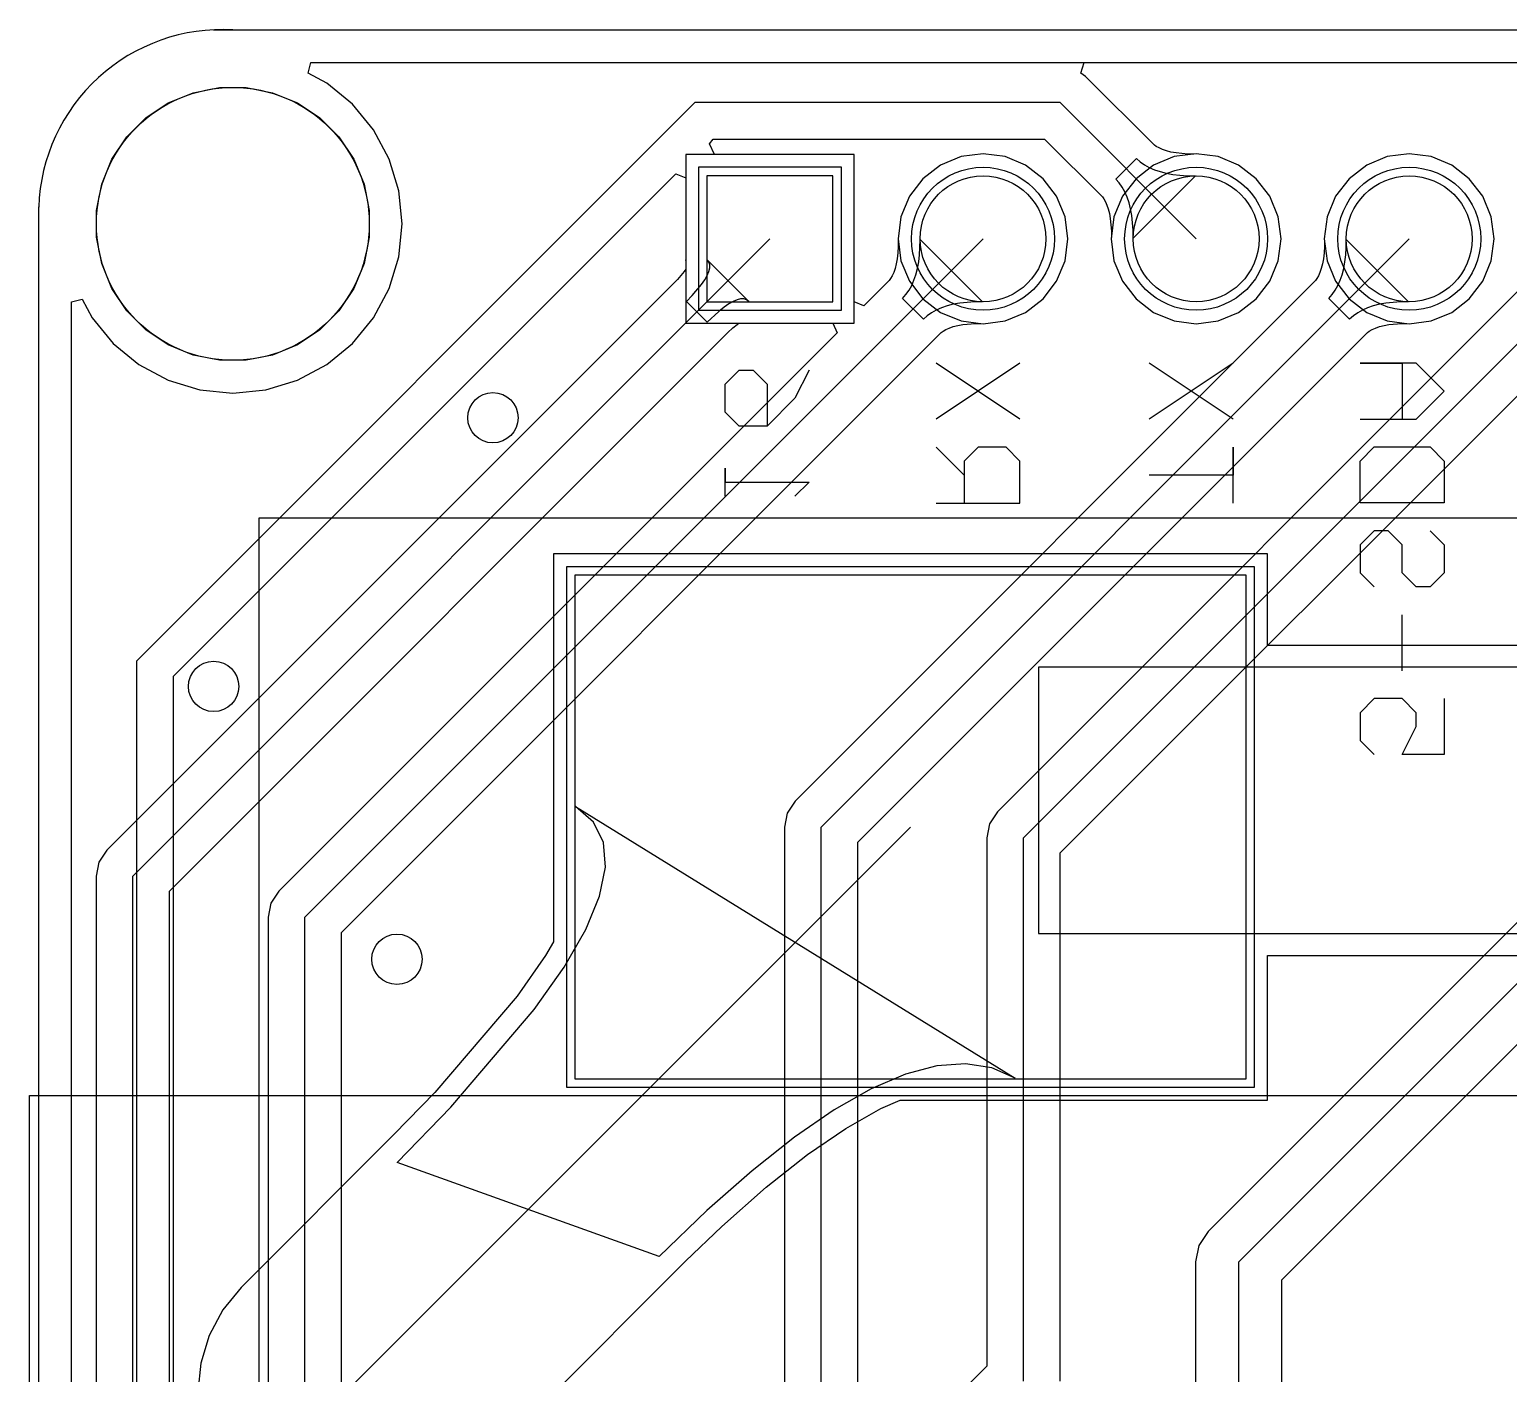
# Model space of a CAD drawing. Header units: millimetres. Extents: x 73 to 121, y 30 to 140.
# Drawn here: x 77.13 to 94.76, y 123.54 to 139.55 of the extents above; entities that cross this region are included whole.
import ezdxf

# ---------------------------------------------------------------- set-up
doc = ezdxf.new("R2010")
doc.units = ezdxf.units.MM
for name, color, linetype in [('BottomLayer', 5, 'Continuous'), ('BottomOverlay', 54, 'Continuous'), ('BottomPaste', 16, 'Continuous'), ('BottomSolder', 6, 'Continuous'), ('KeepOutLayer', 6, 'Continuous'), ('MultiLayer', 9, 'Continuous'), ('TopLayer', 1, 'Continuous'), ('TopOverlay', 2, 'Continuous'), ('TopSolder', 216, 'Continuous')]:
    doc.layers.add(name, color=color, linetype=linetype)

# ---------------------------------------------------------------- blocks, each defined once
blk = doc.blocks.new('SSH1106_58')
at = {"layer": 'TopOverlay'}
for p, q in [((-14.561, 23.248), (20.039, 23.248)), ((-14.561, 0), (-14.561, 23.248))]:
    blk.add_line(p, q, dxfattribs=at)
blk = doc.blocks.new('18650____________B_71')
at = {"layer": 'BottomLayer'}
for p, q in [((-6.669, 16.51), (-6.669, 8.51)), ((-0.669, 16.51), (-6.669, 16.51)), ((-0.669, 8.51), (-0.669, 16.51)), ((-6.669, 8.51), (-0.669, 8.51))]:
    blk.add_line(p, q, dxfattribs=at)
at = {"layer": 'BottomOverlay'}
for p, q in [((-0.469, 2.01), (-0.469, 23.01)), ((76.531, 2.01), (-0.469, 2.01))]:
    blk.add_line(p, q, dxfattribs=at)
at = {"layer": 'BottomPaste'}
for p, q in [((-6.669, 16.51), (-6.669, 8.51)), ((-0.669, 16.51), (-6.669, 16.51)), ((-0.669, 8.51), (-0.669, 16.51)), ((-6.669, 8.51), (-0.669, 8.51))]:
    blk.add_line(p, q, dxfattribs=at)
at = {"layer": 'BottomSolder'}
for p, q in [((-6.771, 16.611), (-6.771, 8.408)), ((-0.568, 16.611), (-6.771, 16.611)), ((-0.568, 8.408), (-0.568, 16.611)), ((-6.771, 8.408), (-0.568, 8.408))]:
    blk.add_line(p, q, dxfattribs=at)
blk = doc.blocks.new('HDR1X10_72')
at = {"layer": 'BottomLayer'}
for p, q in [((-0.75, 0.75), (-0.75, -0.75)), ((0.75, 0.75), (-0.75, 0.75)), ((0.75, -0.75), (0.75, 0.75)), ((-0.75, -0.75), (0.75, -0.75))]:
    blk.add_line(p, q, dxfattribs=at)
for centre in [(2.54, 0), (5.08, 0), (7.62, 0)]:
    blk.add_circle(centre, 0.75, dxfattribs=at)
at = {"layer": 'BottomSolder'}
for p, q in [((-0.852, 0.852), (-0.852, -0.852)), ((0.852, 0.852), (-0.852, 0.852)), ((0.852, -0.852), (0.852, 0.852)), ((-0.852, -0.852), (0.852, -0.852))]:
    blk.add_line(p, q, dxfattribs=at)
for centre in [(2.54, 0), (5.08, 0), (7.62, 0)]:
    blk.add_circle(centre, 0.852, dxfattribs=at)
at = {"layer": 'MultiLayer'}
for p, q in [((-0.75, 0.75), (-0.75, -0.75)), ((0.75, 0.75), (-0.75, 0.75)), ((0.75, -0.75), (0.75, 0.75)), ((-0.75, -0.75), (0.75, -0.75))]:
    blk.add_line(p, q, dxfattribs=at)
for centre in [(2.54, 0), (5.08, 0), (7.62, 0)]:
    blk.add_circle(centre, 0.75, dxfattribs=at)
at = {"layer": 'TopLayer'}
for p, q in [((-0.75, 0.75), (-0.75, -0.75)), ((0.75, 0.75), (-0.75, 0.75)), ((0.75, -0.75), (0.75, 0.75)), ((-0.75, -0.75), (0.75, -0.75))]:
    blk.add_line(p, q, dxfattribs=at)
for centre in [(2.54, 0), (5.08, 0), (7.62, 0)]:
    blk.add_circle(centre, 0.75, dxfattribs=at)
at = {"layer": 'TopSolder'}
for p, q in [((-0.852, 0.852), (-0.852, -0.852)), ((0.852, 0.852), (-0.852, 0.852)), ((0.852, -0.852), (0.852, 0.852)), ((-0.852, -0.852), (0.852, -0.852))]:
    blk.add_line(p, q, dxfattribs=at)
for centre in [(2.54, 0), (5.08, 0), (7.62, 0)]:
    blk.add_circle(centre, 0.852, dxfattribs=at)

msp = doc.modelspace()

# ---------------------------------------------------------------- linework, layer by layer
at = {"layer": 'BottomLayer'}
for p, q in [((80.45, 139.032), (80.481, 139.159)), ((80.481, 139.159), (113.879, 139.159)), ((80.673, 138.913), (80.45, 139.032)), ((80.979, 138.662), (80.673, 138.913)), ((81.229, 138.356), (80.979, 138.662)), ((81.416, 138.008), (81.229, 138.356)), ((86.958, 138.062), (84.95, 138.062)), ((84.95, 138.062), (84.95, 136.816)), ((86.958, 136.054), (86.958, 138.062)), ((88.232, 138.037), (87.987, 137.935)), ((88.494, 138.071), (88.232, 138.037)), ((88.756, 138.037), (88.494, 138.071)), ((89, 137.935), (88.756, 138.037)), ((90.772, 138.037), (90.527, 137.935)), ((91.034, 138.071), (90.772, 138.037)), ((91.296, 138.037), (91.034, 138.071)), ((91.54, 137.935), (91.296, 138.037)), ((93.312, 138.037), (93.067, 137.935)), ((93.574, 138.071), (93.312, 138.037)), ((93.836, 138.037), (93.574, 138.071)), ((94.08, 137.935), (93.836, 138.037)), ((81.53, 137.63), (81.416, 138.008)), ((87.987, 137.935), (87.778, 137.774)), ((89.21, 137.774), (89, 137.935)), ((90.527, 137.935), (90.318, 137.774)), ((91.75, 137.774), (91.54, 137.935)), ((93.067, 137.935), (92.858, 137.774)), ((94.29, 137.774), (94.08, 137.935)), ((87.778, 137.774), (87.617, 137.565)), ((89.371, 137.565), (89.21, 137.774)), ((90.318, 137.774), (90.157, 137.565)), ((91.911, 137.565), (91.75, 137.774)), ((92.858, 137.774), (92.697, 137.565)), ((94.451, 137.565), (94.29, 137.774)), ((81.569, 137.236), (81.53, 137.63)), ((87.617, 137.565), (87.515, 137.32)), ((89.472, 137.32), (89.371, 137.565)), ((90.157, 137.565), (90.055, 137.32)), ((92.012, 137.32), (91.911, 137.565)), ((92.697, 137.565), (92.595, 137.32)), ((94.552, 137.32), (94.451, 137.565)), ((87.515, 137.32), (87.481, 137.058)), ((89.506, 137.058), (89.472, 137.32)), ((90.055, 137.32), (90.021, 137.058)), ((92.046, 137.058), (92.012, 137.32)), ((92.595, 137.32), (92.561, 137.058)), ((94.586, 137.058), (94.552, 137.32)), ((81.53, 136.843), (81.569, 137.236)), ((78.359, 129.464), (85.954, 137.058)), ((87.481, 137.058), (87.515, 136.796)), ((89.472, 136.796), (89.506, 137.058)), ((90.021, 137.058), (90.055, 136.796)), ((92.012, 136.796), (92.046, 137.058)), ((92.561, 137.058), (92.595, 136.796)), ((94.552, 136.796), (94.586, 137.058)), ((81.416, 136.465), (81.53, 136.843)), ((84.95, 136.816), (84.948, 136.806)), ((84.948, 136.806), (84.95, 136.797)), ((84.95, 136.797), (84.95, 136.696)), ((85.226, 136.779), (85.207, 136.806)), ((85.207, 136.806), (85.702, 136.311)), ((87.515, 136.796), (87.617, 136.552)), ((89.371, 136.552), (89.472, 136.796)), ((90.055, 136.796), (90.157, 136.552)), ((91.911, 136.552), (92.012, 136.796)), ((92.595, 136.796), (92.697, 136.552)), ((94.451, 136.552), (94.552, 136.796)), ((84.932, 136.67), (84.851, 136.574)), ((84.95, 136.696), (84.932, 136.67)), ((85.177, 136.569), (85.207, 136.621)), ((85.207, 136.621), (85.226, 136.668)), ((85.236, 136.747), (85.226, 136.779)), ((85.226, 136.668), (85.236, 136.71)), ((85.236, 136.71), (85.236, 136.747)), ((84.851, 136.574), (78.05, 129.773)), ((81.229, 136.116), (81.416, 136.465)), ((85.028, 136.383), (85.137, 136.512)), ((85.137, 136.512), (85.177, 136.569)), ((87.617, 136.552), (87.778, 136.342)), ((89.21, 136.342), (89.371, 136.552)), ((90.157, 136.552), (90.318, 136.342)), ((91.75, 136.342), (91.911, 136.552)), ((92.697, 136.552), (92.858, 136.342)), ((94.29, 136.342), (94.451, 136.552)), ((77.63, 136.308), (77.757, 136.339)), ((77.63, 30.335), (77.63, 136.308)), ((77.757, 136.339), (77.876, 136.116)), ((84.959, 136.311), (85.028, 136.383)), ((85.207, 136.064), (84.959, 136.311)), ((85.464, 136.282), (85.407, 136.242)), ((85.516, 136.311), (85.464, 136.282)), ((85.563, 136.331), (85.516, 136.311)), ((85.605, 136.341), (85.563, 136.331)), ((85.642, 136.341), (85.605, 136.341)), ((85.674, 136.331), (85.642, 136.341)), ((85.702, 136.311), (85.674, 136.331)), ((87.778, 136.342), (87.987, 136.181)), ((89, 136.181), (89.21, 136.342)), ((90.318, 136.342), (90.527, 136.181)), ((91.54, 136.181), (91.75, 136.342)), ((92.858, 136.342), (93.067, 136.181)), ((94.08, 136.181), (94.29, 136.342)), ((77.876, 136.116), (78.127, 135.81)), ((80.979, 135.81), (81.229, 136.116)), ((85.345, 136.193), (85.207, 136.064)), ((85.407, 136.242), (85.345, 136.193)), ((87.987, 136.181), (88.232, 136.08)), ((88.232, 136.08), (88.494, 136.046)), ((88.494, 136.046), (88.756, 136.08)), ((88.756, 136.08), (89, 136.181)), ((90.527, 136.181), (90.772, 136.08)), ((90.772, 136.08), (91.034, 136.046)), ((91.034, 136.046), (91.296, 136.08)), ((91.296, 136.08), (91.54, 136.181)), ((93.067, 136.181), (93.312, 136.08)), ((93.312, 136.08), (93.574, 136.046)), ((93.574, 136.046), (93.836, 136.08)), ((93.836, 136.08), (94.08, 136.181)), ((78.796, 129.283), (85.454, 135.94)), ((85.454, 135.94), (85.514, 135.996)), ((85.514, 135.996), (85.562, 136.035)), ((85.562, 136.035), (85.591, 136.054)), ((85.591, 136.054), (85.692, 136.054)), ((85.692, 136.054), (85.702, 136.052)), ((85.702, 136.052), (85.711, 136.054)), ((85.711, 136.054), (86.958, 136.054)), ((78.127, 135.81), (78.433, 135.56)), ((80.673, 135.56), (80.979, 135.81)), ((78.433, 135.56), (78.781, 135.373)), ((80.324, 135.373), (80.673, 135.56)), ((78.781, 135.373), (79.159, 135.259)), ((79.946, 135.259), (80.324, 135.373)), ((79.159, 135.259), (79.553, 135.22)), ((79.553, 135.22), (79.946, 135.259)), ((91.884, 133.302), (83.376, 133.302)), ((83.376, 133.302), (83.376, 128.682)), ((91.884, 132.212), (91.884, 133.302)), ((102.382, 132.212), (91.884, 132.212)), ((89.154, 131.953), (89.154, 128.778)), ((108.458, 131.953), (89.154, 131.953)), ((83.85, 130.106), (83.636, 130.294)), ((83.636, 130.294), (88.876, 127.054)), ((83.97, 129.865), (83.85, 130.106)), ((80.899, 123.317), (87.63, 130.048)), ((78.05, 129.773), (77.955, 129.631)), ((83.995, 129.572), (83.97, 129.865)), ((77.955, 129.631), (77.922, 129.464)), ((83.924, 129.226), (83.995, 129.572)), ((77.922, 129.464), (77.922, 84.607)), ((78.359, 84.607), (78.359, 129.464)), ((78.796, 84.789), (78.796, 129.283)), ((83.759, 128.828), (83.924, 129.226)), ((83.376, 128.682), (83.281, 128.517)), ((83.5, 128.378), (83.759, 128.828)), ((89.154, 128.778), (108.458, 128.778)), ((83.281, 128.517), (82.94, 128.034)), ((91.884, 126.794), (91.884, 128.519)), ((91.884, 128.519), (102.382, 128.519)), ((83.145, 127.875), (83.5, 128.378)), ((82.94, 128.034), (81.959, 126.886)), ((82.151, 126.711), (83.145, 127.875)), ((87.569, 127.103), (87.161, 126.928)), ((87.944, 127.203), (87.569, 127.103)), ((88.287, 127.228), (87.944, 127.203)), ((88.598, 127.179), (88.287, 127.228)), ((88.876, 127.054), (88.598, 127.179)), ((87.161, 126.928), (86.72, 126.678)), ((81.959, 126.886), (81.477, 126.388)), ((87.276, 126.695), (87.506, 126.794)), ((87.506, 126.794), (91.884, 126.794)), ((81.512, 126.051), (82.151, 126.711)), ((86.72, 126.678), (86.247, 126.353)), ((86.857, 126.458), (87.276, 126.695)), ((81.477, 126.388), (79.653, 124.563)), ((86.401, 126.145), (86.857, 126.458)), ((86.247, 126.353), (85.742, 125.953)), ((84.633, 124.93), (81.512, 126.051)), ((85.908, 125.755), (86.401, 126.145)), ((85.742, 125.953), (85.204, 125.479)), ((85.379, 125.289), (85.908, 125.755)), ((85.204, 125.479), (84.633, 124.93)), ((84.948, 124.874), (85.379, 125.289)), ((82.661, 122.587), (84.948, 124.874)), ((79.653, 124.563), (79.434, 124.296)), ((79.434, 124.296), (79.271, 123.991)), ((79.271, 123.991), (79.17, 123.661)), ((79.17, 123.661), (79.137, 123.317))]:
    msp.add_line(p, q, dxfattribs=at)
for centre in [(82.652, 134.925), (79.324, 131.724), (81.509, 128.473)]:
    msp.add_circle(centre, 0.3, dxfattribs=at)
at = {"layer": 'BottomOverlay'}
for p, q in [((88.934, 134.908), (87.935, 135.575)), ((88.934, 135.575), (87.935, 134.908)), ((91.474, 134.908), (90.475, 135.575)), ((91.474, 135.575), (90.475, 134.908)), ((93.656, 135.577), (92.989, 135.577)), ((92.989, 135.577), (93.489, 135.577)), ((93.489, 135.577), (93.489, 134.91)), ((93.989, 135.244), (93.656, 135.577)), ((85.42, 135.325), (85.587, 135.492)), ((85.587, 135.492), (85.753, 135.492)), ((85.753, 135.492), (85.92, 135.325)), ((86.42, 135.492), (86.253, 135.158)), ((85.42, 134.992), (85.42, 135.325)), ((85.92, 135.325), (85.92, 134.825)), ((93.656, 134.91), (93.989, 135.244)), ((86.253, 135.158), (85.92, 134.825)), ((85.587, 134.825), (85.42, 134.992)), ((92.989, 134.91), (93.656, 134.91)), ((85.92, 134.825), (85.587, 134.825)), ((88.268, 134.242), (87.935, 134.575)), ((88.435, 134.575), (88.268, 134.409)), ((88.768, 134.575), (88.435, 134.575)), ((88.934, 134.409), (88.768, 134.575)), ((91.474, 133.909), (91.474, 134.575)), ((91.474, 134.575), (91.474, 134.242)), ((92.989, 134.41), (93.156, 134.577)), ((93.156, 134.577), (93.822, 134.577)), ((93.822, 134.577), (93.989, 134.41)), ((85.42, 133.992), (85.42, 134.325)), ((85.42, 134.325), (85.42, 134.159)), ((88.268, 134.409), (88.268, 133.909)), ((88.934, 133.909), (88.934, 134.409)), ((92.989, 133.911), (92.989, 134.41)), ((93.989, 134.41), (93.989, 133.911)), ((85.42, 134.159), (86.42, 134.159)), ((86.42, 134.159), (86.253, 133.992)), ((91.474, 134.242), (90.475, 134.242)), ((87.935, 133.909), (88.934, 133.909)), ((93.989, 133.911), (92.989, 133.911)), ((93.156, 133.577), (92.989, 133.411)), ((93.323, 133.577), (93.156, 133.577)), ((93.489, 133.411), (93.323, 133.577)), ((93.822, 133.577), (93.989, 133.411)), ((92.989, 133.411), (92.989, 133.078)), ((93.489, 133.078), (93.489, 133.411)), ((93.989, 133.411), (93.989, 133.078)), ((92.989, 133.078), (93.156, 132.911)), ((93.656, 132.911), (93.489, 133.078)), ((93.822, 132.911), (93.656, 132.911)), ((93.989, 133.078), (93.822, 132.911)), ((93.489, 131.911), (93.489, 132.578)), ((93.156, 131.578), (92.989, 131.411)), ((93.489, 131.578), (93.156, 131.578)), ((93.656, 131.411), (93.489, 131.578)), ((93.989, 131.578), (93.989, 130.912)), ((92.989, 131.411), (92.989, 131.078)), ((93.656, 131.245), (93.656, 131.411)), ((93.489, 130.912), (93.656, 131.245)), ((92.989, 131.078), (93.156, 130.912)), ((93.989, 130.912), (93.489, 130.912))]:
    msp.add_line(p, q, dxfattribs=at)
at = {"layer": 'KeepOutLayer'}
for p, q in [((79.324, 139.548), (115.009, 139.548)), ((77.241, 29.947), (77.241, 137.437))]:
    msp.add_line(p, q, dxfattribs=at)
msp.add_circle((79.553, 137.236), 1.626, dxfattribs=at)
msp.add_arc((79.426, 137.363), 2.188, 86.6822, 178.0694, dxfattribs=at)
at = {"layer": 'MultiLayer'}
for p, q in [((78.783, 138.677), (79.079, 138.799)), ((79.079, 138.799), (79.393, 138.862)), ((79.393, 138.862), (79.553, 138.862)), ((79.553, 138.862), (79.713, 138.862)), ((79.713, 138.862), (80.027, 138.799)), ((80.027, 138.799), (80.323, 138.677)), ((78.517, 138.499), (78.783, 138.677)), ((80.323, 138.677), (80.589, 138.499)), ((78.29, 138.272), (78.517, 138.499)), ((80.589, 138.499), (80.815, 138.272)), ((78.112, 138.006), (78.29, 138.272)), ((80.815, 138.272), (80.993, 138.006)), ((77.99, 137.71), (78.112, 138.006)), ((80.993, 138.006), (81.116, 137.71)), ((77.927, 137.396), (77.99, 137.71)), ((81.116, 137.71), (81.178, 137.396)), ((77.927, 137.236), (77.927, 137.396)), ((81.178, 137.396), (81.178, 137.236)), ((77.927, 137.076), (77.927, 137.236)), ((81.178, 137.236), (81.178, 137.076)), ((77.99, 136.762), (77.927, 137.076)), ((81.178, 137.076), (81.116, 136.762)), ((78.112, 136.466), (77.99, 136.762)), ((81.116, 136.762), (80.993, 136.466)), ((78.29, 136.2), (78.112, 136.466)), ((80.993, 136.466), (80.815, 136.2)), ((78.517, 135.974), (78.29, 136.2)), ((80.815, 136.2), (80.589, 135.974)), ((78.783, 135.796), (78.517, 135.974)), ((80.589, 135.974), (80.323, 135.796)), ((79.079, 135.673), (78.783, 135.796)), ((80.323, 135.796), (80.027, 135.673)), ((79.393, 135.611), (79.079, 135.673)), ((79.553, 135.611), (79.393, 135.611)), ((79.553, 135.611), (79.553, 135.611)), ((79.713, 135.611), (79.553, 135.611)), ((80.027, 135.673), (79.713, 135.611))]:
    msp.add_line(p, q, dxfattribs=at)
for centre in [(82.652, 134.925), (79.324, 131.724), (81.509, 128.473)]:
    msp.add_circle(centre, 0.3, dxfattribs=at)
at = {"layer": 'TopLayer'}
for p, q in [((89.659, 139.032), (89.698, 139.159)), ((89.698, 139.159), (113.879, 139.159)), ((89.717, 138.993), (89.659, 139.032)), ((90.536, 138.175), (89.717, 138.993)), ((78.41, 132.029), (85.065, 138.684)), ((85.065, 138.684), (89.408, 138.684)), ((89.408, 138.684), (91.034, 137.058)), ((85.233, 138.189), (85.278, 138.247)), ((85.278, 138.247), (89.227, 138.247)), ((89.227, 138.247), (89.917, 137.556)), ((85.295, 138.062), (85.233, 138.189)), ((86.958, 138.062), (85.295, 138.062)), ((86.958, 136.307), (86.958, 138.062)), ((88.232, 138.037), (87.987, 137.935)), ((88.494, 138.071), (88.232, 138.037)), ((88.756, 138.037), (88.494, 138.071)), ((89, 137.935), (88.756, 138.037)), ((90.076, 137.769), (90.323, 138.016)), ((90.323, 138.016), (90.369, 137.976)), ((90.558, 138.159), (90.536, 138.175)), ((90.592, 138.14), (90.558, 138.159)), ((90.632, 138.122), (90.592, 138.14)), ((90.679, 138.106), (90.632, 138.122)), ((90.734, 138.092), (90.679, 138.106)), ((90.795, 138.081), (90.734, 138.092)), ((90.864, 138.073), (90.795, 138.081)), ((90.94, 138.068), (90.864, 138.073)), ((91.007, 138.068), (90.94, 138.068)), ((91.034, 138.071), (91.007, 138.068)), ((91.296, 138.037), (91.034, 138.071)), ((91.54, 137.935), (91.296, 138.037)), ((93.312, 138.037), (93.067, 137.935)), ((93.574, 138.071), (93.312, 138.037)), ((93.836, 138.037), (93.574, 138.071)), ((94.08, 137.935), (93.836, 138.037)), ((87.987, 137.935), (87.778, 137.774)), ((89.21, 137.774), (89, 137.935)), ((90.369, 137.976), (90.42, 137.94)), ((90.42, 137.94), (90.476, 137.908)), ((90.476, 137.908), (90.538, 137.881)), ((90.538, 137.881), (90.605, 137.858)), ((90.605, 137.858), (90.678, 137.839)), ((90.678, 137.839), (90.757, 137.825)), ((91.75, 137.774), (91.54, 137.935)), ((93.067, 137.935), (92.858, 137.774)), ((94.29, 137.774), (94.08, 137.935)), ((78.847, 131.848), (84.832, 137.833)), ((84.832, 137.833), (84.95, 137.784)), ((84.95, 137.784), (84.95, 136.054)), ((87.778, 137.774), (87.617, 137.565)), ((89.371, 137.565), (89.21, 137.774)), ((90.116, 137.723), (90.076, 137.769)), ((90.152, 137.672), (90.116, 137.723)), ((90.184, 137.616), (90.152, 137.672)), ((91.026, 137.808), (90.284, 137.066)), ((90.757, 137.825), (90.841, 137.815)), ((90.841, 137.815), (90.931, 137.81)), ((90.931, 137.81), (91.026, 137.808)), ((91.911, 137.565), (91.75, 137.774)), ((92.858, 137.774), (92.697, 137.565)), ((94.451, 137.565), (94.29, 137.774)), ((87.617, 137.565), (87.515, 137.32)), ((89.472, 137.32), (89.371, 137.565)), ((89.917, 137.556), (89.933, 137.534)), ((89.933, 137.534), (89.952, 137.5)), ((89.952, 137.5), (89.97, 137.46)), ((90.211, 137.554), (90.184, 137.616)), ((90.234, 137.487), (90.211, 137.554)), ((90.253, 137.414), (90.234, 137.487)), ((92.012, 137.32), (91.911, 137.565)), ((92.697, 137.565), (92.595, 137.32)), ((94.552, 137.32), (94.451, 137.565)), ((87.515, 137.32), (87.481, 137.058)), ((89.506, 137.058), (89.472, 137.32)), ((89.97, 137.46), (89.986, 137.413)), ((89.986, 137.413), (90, 137.358)), ((90, 137.358), (90.01, 137.3)), ((90.267, 137.335), (90.253, 137.414)), ((90.282, 137.161), (90.267, 137.335)), ((92.046, 137.058), (92.012, 137.32)), ((92.595, 137.32), (92.561, 137.058)), ((94.586, 137.058), (94.552, 137.32)), ((90.01, 137.3), (90.024, 137.148)), ((90.024, 137.148), (90.024, 137.085)), ((90.284, 137.066), (90.282, 137.161)), ((80.41, 128.975), (88.494, 137.058)), ((86.563, 130.048), (93.574, 137.058)), ((87.484, 136.965), (87.479, 136.889)), ((87.481, 137.058), (87.484, 137.032)), ((87.484, 137.032), (87.484, 136.965)), ((87.742, 136.956), (87.744, 137.051)), ((87.744, 137.051), (88.486, 136.308)), ((88.976, 129.921), (96.114, 137.058)), ((89.472, 136.796), (89.506, 137.058)), ((90.024, 137.085), (90.021, 137.058)), ((90.021, 137.058), (90.055, 136.796)), ((91.542, 124.866), (103.734, 137.058)), ((92.012, 136.796), (92.046, 137.058)), ((92.564, 136.965), (92.559, 136.889)), ((92.561, 137.058), (92.564, 137.032)), ((92.564, 137.032), (92.564, 136.965)), ((92.822, 136.956), (92.824, 137.051)), ((92.824, 137.051), (93.566, 136.308)), ((94.552, 136.796), (94.586, 137.058)), ((87.471, 136.82), (87.46, 136.758)), ((87.479, 136.889), (87.471, 136.82)), ((87.713, 136.703), (87.727, 136.782)), ((87.727, 136.782), (87.737, 136.866)), ((87.737, 136.866), (87.742, 136.956)), ((89.371, 136.552), (89.472, 136.796)), ((90.055, 136.796), (90.157, 136.552)), ((91.911, 136.552), (92.012, 136.796)), ((92.551, 136.82), (92.54, 136.758)), ((92.559, 136.889), (92.551, 136.82)), ((92.793, 136.703), (92.807, 136.782)), ((92.807, 136.782), (92.817, 136.866)), ((92.817, 136.866), (92.822, 136.956)), ((94.451, 136.552), (94.552, 136.796)), ((87.412, 136.617), (87.393, 136.583)), ((87.43, 136.657), (87.412, 136.617)), ((87.446, 136.704), (87.43, 136.657)), ((87.46, 136.758), (87.446, 136.704)), ((87.671, 136.563), (87.694, 136.63)), ((87.694, 136.63), (87.713, 136.703)), ((102.603, 136.654), (91.178, 125.23)), ((92.492, 136.617), (92.473, 136.583)), ((92.51, 136.657), (92.492, 136.617)), ((92.526, 136.704), (92.51, 136.657)), ((92.54, 136.758), (92.526, 136.704)), ((92.751, 136.563), (92.774, 136.63)), ((92.774, 136.63), (92.793, 136.703)), ((92.457, 136.561), (86.254, 130.357)), ((87.377, 136.561), (87.075, 136.258)), ((87.393, 136.583), (87.377, 136.561)), ((87.576, 136.394), (87.612, 136.444)), ((87.612, 136.444), (87.644, 136.501)), ((87.644, 136.501), (87.671, 136.563)), ((94.997, 136.561), (88.667, 130.23)), ((89.21, 136.342), (89.371, 136.552)), ((90.157, 136.552), (90.318, 136.342)), ((91.75, 136.342), (91.911, 136.552)), ((92.473, 136.583), (92.457, 136.561)), ((92.656, 136.394), (92.692, 136.444)), ((92.692, 136.444), (92.724, 136.501)), ((92.724, 136.501), (92.751, 136.563)), ((94.29, 136.342), (94.451, 136.552)), ((87.075, 136.258), (86.958, 136.307)), ((87.536, 136.348), (87.576, 136.394)), ((87.783, 136.101), (87.536, 136.348)), ((88.065, 136.259), (87.998, 136.236)), ((88.138, 136.278), (88.065, 136.259)), ((88.217, 136.292), (88.138, 136.278)), ((88.391, 136.307), (88.217, 136.292)), ((88.486, 136.308), (88.391, 136.307)), ((89, 136.181), (89.21, 136.342)), ((90.318, 136.342), (90.527, 136.181)), ((91.54, 136.181), (91.75, 136.342)), ((92.616, 136.348), (92.656, 136.394)), ((92.863, 136.101), (92.616, 136.348)), ((93.145, 136.259), (93.078, 136.236)), ((93.218, 136.278), (93.145, 136.259)), ((93.297, 136.292), (93.218, 136.278)), ((93.471, 136.307), (93.297, 136.292)), ((93.566, 136.308), (93.471, 136.307)), ((94.08, 136.181), (94.29, 136.342)), ((87.829, 136.141), (87.783, 136.101)), ((87.88, 136.177), (87.829, 136.141)), ((87.936, 136.209), (87.88, 136.177)), ((87.998, 136.236), (87.936, 136.209)), ((88.494, 136.046), (88.756, 136.08)), ((88.756, 136.08), (89, 136.181)), ((90.527, 136.181), (90.772, 136.08)), ((90.772, 136.08), (91.034, 136.046)), ((91.034, 136.046), (91.296, 136.08)), ((91.296, 136.08), (91.54, 136.181)), ((92.909, 136.141), (92.863, 136.101)), ((92.96, 136.177), (92.909, 136.141)), ((93.016, 136.209), (92.96, 136.177)), ((93.078, 136.236), (93.016, 136.209)), ((93.574, 136.046), (93.836, 136.08)), ((93.836, 136.08), (94.08, 136.181)), ((86.754, 135.937), (80.101, 129.284)), ((80.847, 128.793), (87.996, 135.942)), ((84.95, 136.054), (86.705, 136.054)), ((86.705, 136.054), (86.754, 135.937)), ((87.001, 129.867), (93.076, 135.942)), ((87.996, 135.942), (88.018, 135.958)), ((88.018, 135.958), (88.052, 135.977)), ((88.052, 135.977), (88.092, 135.994)), ((88.092, 135.994), (88.139, 136.011)), ((88.139, 136.011), (88.194, 136.024)), ((88.194, 136.024), (88.252, 136.035)), ((88.252, 136.035), (88.404, 136.048)), ((88.404, 136.048), (88.467, 136.049)), ((88.467, 136.049), (88.494, 136.046)), ((89.414, 129.74), (95.616, 135.942)), ((92.055, 124.654), (103.329, 135.927)), ((93.076, 135.942), (93.098, 135.958)), ((93.098, 135.958), (93.132, 135.977)), ((93.132, 135.977), (93.172, 135.994)), ((93.172, 135.994), (93.219, 136.011)), ((93.219, 136.011), (93.274, 136.024)), ((93.274, 136.024), (93.332, 136.035)), ((93.332, 136.035), (93.484, 136.048)), ((93.484, 136.048), (93.547, 136.049)), ((93.547, 136.049), (93.574, 136.046)), ((78.41, 93.421), (78.41, 132.029)), ((78.847, 94.793), (78.847, 131.848)), ((86.254, 130.357), (86.159, 130.215)), ((86.159, 130.215), (86.126, 130.048)), ((88.572, 130.088), (88.539, 129.921)), ((88.667, 130.23), (88.572, 130.088)), ((86.126, 130.048), (86.126, 123.229)), ((86.563, 122.885), (86.563, 130.048)), ((88.539, 129.921), (88.539, 123.625)), ((88.976, 123.444), (88.976, 129.921)), ((87.001, 123.247), (87.001, 129.867)), ((89.414, 123.444), (89.414, 129.74)), ((80.101, 129.284), (80.006, 129.142)), ((80.006, 129.142), (79.972, 128.975)), ((79.972, 128.975), (79.972, 94.793)), ((80.41, 93.421), (80.41, 128.975)), ((80.847, 115.141), (80.847, 128.793)), ((91.178, 125.23), (91.067, 125.063)), ((91.067, 125.063), (91.028, 124.866)), ((91.028, 124.866), (91.028, 111.455)), ((91.542, 111.227), (91.542, 124.866)), ((92.055, 111.455), (92.055, 124.654)), ((88.539, 123.625), (86.649, 121.736))]:
    msp.add_line(p, q, dxfattribs=at)
for centre in [(82.652, 134.925), (79.324, 131.724), (81.509, 128.473)]:
    msp.add_circle(centre, 0.3, dxfattribs=at)

# ---------------------------------------------------------------- block references
for name, p, rotation in [('HDR1X10_72', (85.954, 137.058), 360), ('SSH1106_58', (94.427, 110.485), 360), ('18650____________B_71', (75.12, 126.379), 270)]:
    msp.add_blockref(name, p, dxfattribs=dict(rotation=rotation))

doc.saveas('drawing.dxf')
